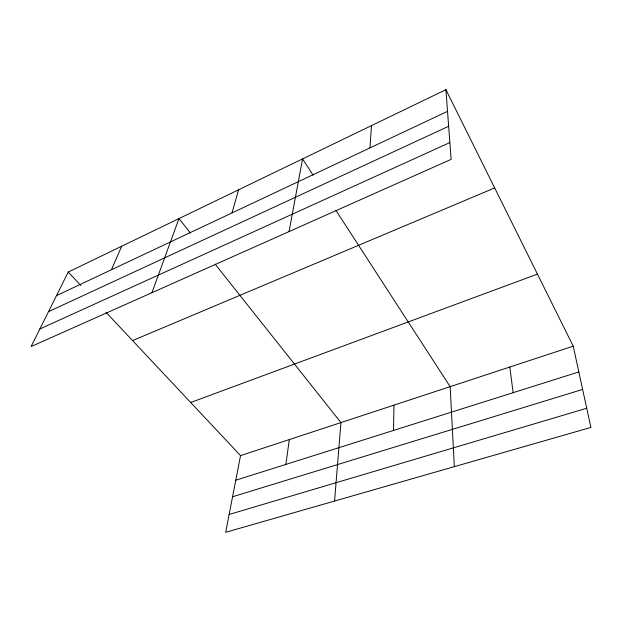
<?xml version="1.0" encoding="UTF-8"?>
<svg xmlns="http://www.w3.org/2000/svg" width="622" height="622" viewBox="0 0 622 622"><rect width="100%" height="100%" fill="white"/><g stroke="black" fill="none" stroke-linecap="round" stroke-linejoin="round"><path stroke-width="0.93" d="M393.516 430.432L393.967 405.14M369.95 147.912L371.49 125.621M334.574 501.044L340.934 422.587L215.165 264.179M285.84 464.424L289.323 439.567M289.051 231.586L302.564 158.898L313.13 175.202M106.035 312.322L240.543 455.615L225.677 532.315L590.9 427.431L573.22 346.174L445.912 89.685L68.233 272.047L31.1 346.563L451.121 159.349L445.912 89.685M232.022 212.918L238.56 189.803M151.931 292.705L178.965 218.579L190.425 233.025M111.431 269.754L121.702 246.234M56.47 295.652L447.529 111.354M48.485 311.684L448.649 126.274M39.87 328.976L449.861 142.562M132.572 340.592L494.677 187.93M190.69 402.504L537.447 274.115M240.543 455.615L573.22 346.174M235.769 480.223L578.825 371.94M232.566 496.768L582.627 389.426M229.137 514.464L586.733 408.265M68.233 272.047L80.837 285.475M335.849 210.259L450.157 386.659L454.34 466.648M509.799 367.034L513.142 392.676"/></g></svg>
